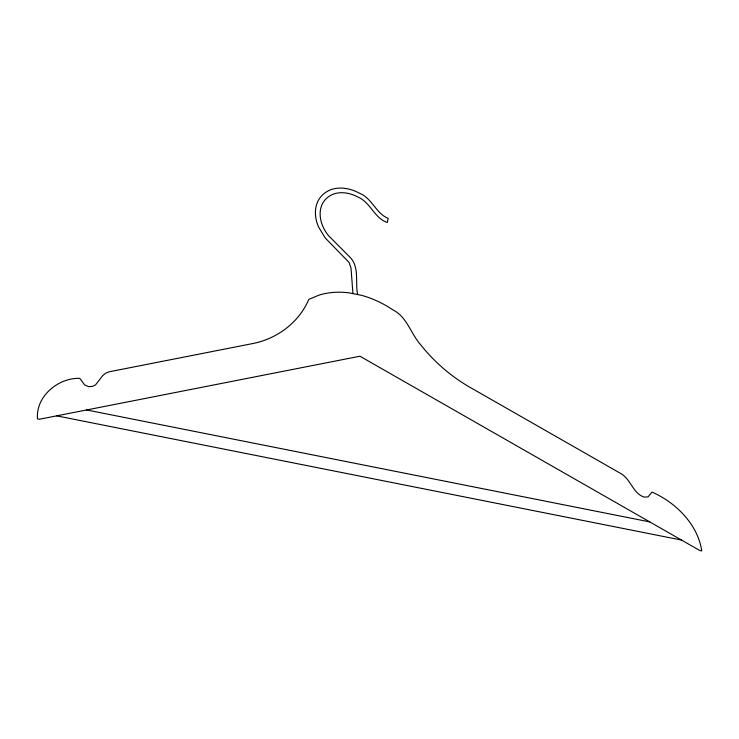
<?xml version="1.0" encoding="UTF-8"?>
<svg xmlns="http://www.w3.org/2000/svg" width="739" height="739" viewBox="0 0 739 739"><rect width="100%" height="100%" fill="white"/><g stroke="black" fill="none" stroke-linecap="round" stroke-linejoin="round"><path stroke-width="1.11" d="M357.621 294.538L348.845 292.81A93.216 70.741 45.9 0 0 318.758 295.212L308.773 299.434C298.944 322.62 276.792 339.007 252.276 343.653L109.141 371.8L105.529 373.278L102.638 375.689L95.507 384.936L92.393 386.423L88.56 386.654L84.588 384.871L79.775 378.34C58.27 377.629 35.592 396.353 37.495 418.856L39.269 419.272L359.948 356.216L699.99 550.62L701.754 550.906C697.884 524.496 675.834 502.465 652.001 492.091L648.048 496.885L644.223 497.116C632.815 493.486 630.884 479.103 620.751 473.505L468.969 386.737C450.328 375.855 433.858 361.463 420.473 344.531C410.579 333.381 407.143 317.059 393.074 309.992A93.216 70.741 45.9 0 0 361.713 295.378L357.621 294.538C355.025 282.446 359.681 267.185 350.129 257.375L328.449 235.575A32.082 24.341 45.9 0 1 321.031 220.998A31.805 24.138 45.9 0 1 321.262 206.541C323.59 199.308 330.25 194.108 337.695 193.008A34.53 26.207 45.9 0 1 357.962 197.045C370.59 202.357 374.183 218.088 387.282 222.467L388.197 218.365C375.791 213.423 372.068 197.997 359.256 193.11A40.008 30.364 45.9 0 0 335.765 188.436C327.137 189.711 319.424 195.733 316.726 204.121A36.848 27.962 45.9 0 0 318.426 226.734L325.142 237.866L349.02 262.373L351.016 268.063L352.937 293.614M86.62 409.96L649.775 521.91M56.672 415.854L681.543 540.07"/></g></svg>
